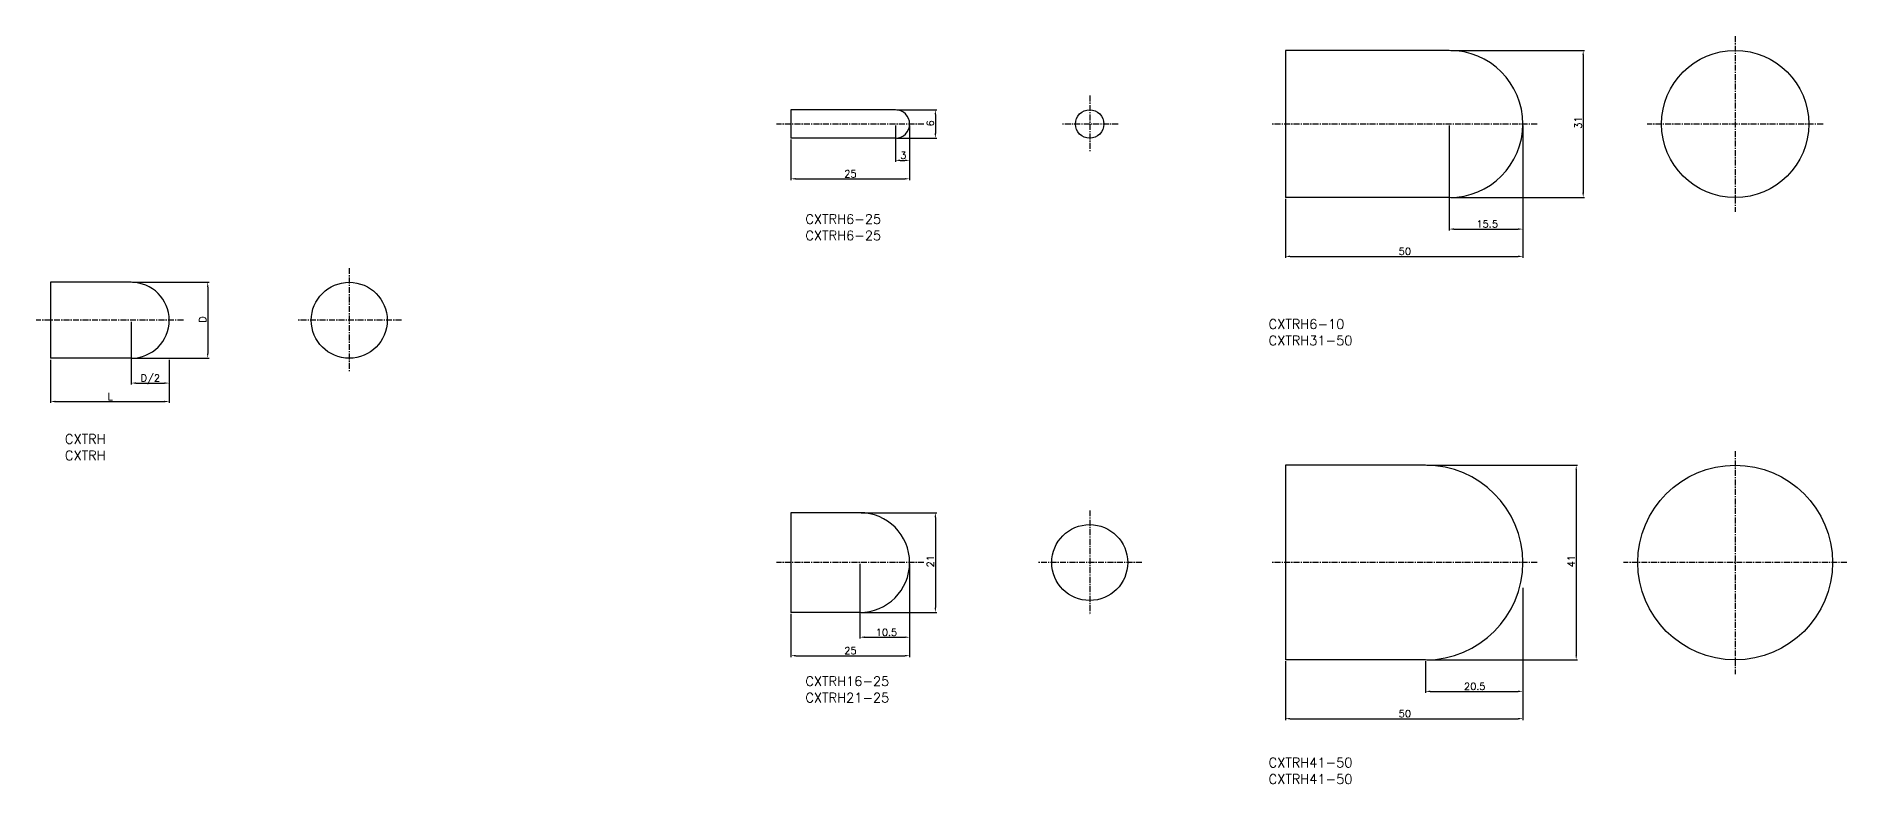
# Model space of a CAD drawing. Extents: x 90 to 471, y 11 to 169.
import ezdxf

# ---------------------------------------------------------------- set-up
doc = ezdxf.new("R2010")
doc.units = 0
doc.linetypes.add('CENTER', pattern=[2, 1.25, -0.25, 0.25, -0.25])
doc.layers.get('0').update_dxf_attribs({"linetype": 'CONTINUOUS'})
doc.layers.get('DEFPOINTS').update_dxf_attribs({"linetype": 'CONTINUOUS'})
doc.layers.add('CENTER', color=1, linetype='CENTER')
doc.layers.add('DIM', color=4, linetype='CONTINUOUS')
doc.styles.get("Standard").update_dxf_attribs({"font": 'txt.shx'})
doc.dimstyles.get("Standard").update_dxf_attribs({"dimtxt": 2.5, "dimasz": 2.5, "dimexe": 1.25, "dimexo": 0.625, "dimtad": 1, "dimcen": 2.5, "dimazin": 3, "dimtfac": 1, "dimtmove": 0, "dimatfit": 3})

# ---------------------------------------------------------------- blocks, each defined once
blk = doc.blocks.new('*U3')
at = {"color": 0, "linetype": 'CONTINUOUS'}
blk.add_text('6', height=1.5, rotation=90, dxfattribs=at).set_placement((278.72, 149.68))
blk = doc.blocks.new('*D2')
at = {"color": 0, "linetype": 'CONTINUOUS'}
for p, q in [((270.91, 153.18), (279.32, 153.18)), ((279.02, 152.18), (279.02, 148.18)), ((270.91, 147.18), (279.32, 147.18))]:
    blk.add_line(p, q, dxfattribs=at)
for points in [[(278.85, 152.18), (279.19, 152.18), (279.02, 153.18)], [(278.85, 148.18), (279.19, 148.18), (279.02, 147.18)]]:
    blk.add_solid(points, dxfattribs=at)
at = {"layer": 'DEFPOINTS', "color": 0, "linetype": 'CONTINUOUS'}
for p in [(270.61, 153.18), (270.61, 147.18), (279.02, 147.18)]:
    blk.add_point(p, dxfattribs=at)
at = {"color": 7, "linetype": 'CONTINUOUS'}
blk.add_blockref('*U3', (0, 0), dxfattribs=at)
blk = doc.blocks.new('*U5')
at = {"color": 0, "linetype": 'CONTINUOUS'}
blk.add_text('25', height=1.5, dxfattribs=at).set_placement((259.86, 138.93))
blk = doc.blocks.new('*D4')
at = {"color": 0, "linetype": 'CONTINUOUS'}
for p, q in [((273.61, 149.88), (273.61, 138.33)), ((248.61, 146.88), (248.61, 138.33)), ((249.61, 138.63), (272.61, 138.63))]:
    blk.add_line(p, q, dxfattribs=at)
for points in [[(249.61, 138.8), (249.61, 138.47), (248.61, 138.63)], [(272.61, 138.8), (272.61, 138.47), (273.61, 138.63)]]:
    blk.add_solid(points, dxfattribs=at)
at = {"layer": 'DEFPOINTS', "color": 0, "linetype": 'CONTINUOUS'}
for p in [(273.61, 150.18), (248.61, 147.18), (273.61, 138.63)]:
    blk.add_point(p, dxfattribs=at)
at = {"color": 7, "linetype": 'CONTINUOUS'}
blk.add_blockref('*U5', (0, 0), dxfattribs=at)
blk = doc.blocks.new('*U7')
at = {"color": 0, "linetype": 'CONTINUOUS'}
blk.add_text('3', height=1.5, dxfattribs=at).set_placement((271.61, 142.82))
blk = doc.blocks.new('*D6')
at = {"color": 0, "linetype": 'CONTINUOUS'}
for p, q in [((270.61, 149.88), (270.61, 142.22)), ((273.61, 149.88), (273.61, 142.22)), ((271.61, 142.52), (272.61, 142.52))]:
    blk.add_line(p, q, dxfattribs=at)
for points in [[(271.61, 142.69), (271.61, 142.35), (270.61, 142.52)], [(272.61, 142.69), (272.61, 142.35), (273.61, 142.52)]]:
    blk.add_solid(points, dxfattribs=at)
at = {"layer": 'DEFPOINTS', "color": 0, "linetype": 'CONTINUOUS'}
for p in [(270.61, 150.18), (273.61, 150.18), (273.61, 142.52)]:
    blk.add_point(p, dxfattribs=at)
at = {"color": 7, "linetype": 'CONTINUOUS'}
blk.add_blockref('*U7', (0, 0), dxfattribs=at)
blk = doc.blocks.new('*U13')
at = {"layer": 'DIM', "color": 0, "linetype": 'CONTINUOUS'}
blk.add_text('D/2', height=1.5, dxfattribs=at).set_placement((111.72, 95.9))
blk = doc.blocks.new('*D12')
at = {"layer": 'DEFPOINTS', "color": 0, "linetype": 'CONTINUOUS'}
for p in [(109.72, 108.83), (117.72, 100.83), (117.72, 95.6)]:
    blk.add_point(p, dxfattribs=at)
at = {"layer": 'DIM', "color": 0, "linetype": 'CONTINUOUS'}
for p, q in [((109.72, 108.53), (109.72, 95.3)), ((117.72, 100.53), (117.72, 95.3)), ((110.72, 95.6), (116.72, 95.6))]:
    blk.add_line(p, q, dxfattribs=at)
for points in [[(110.72, 95.77), (110.72, 95.44), (109.72, 95.6)], [(116.72, 95.77), (116.72, 95.44), (117.72, 95.6)]]:
    blk.add_solid(points, dxfattribs=at)
at = {"color": 7, "linetype": 'CONTINUOUS'}
blk.add_blockref('*U13', (0, 0), dxfattribs=at)
blk = doc.blocks.new('*U11')
at = {"layer": 'DIM', "color": 0, "linetype": 'CONTINUOUS'}
blk.add_text('L', height=1.5, dxfattribs=at).set_placement((104.72, 92.02))
blk = doc.blocks.new('*D10')
at = {"layer": 'DEFPOINTS', "color": 0, "linetype": 'CONTINUOUS'}
for p in [(92.72, 100.83), (117.72, 100.83), (117.72, 91.72)]:
    blk.add_point(p, dxfattribs=at)
at = {"layer": 'DIM', "color": 0, "linetype": 'CONTINUOUS'}
for p, q in [((92.72, 100.53), (92.72, 91.42)), ((117.72, 100.53), (117.72, 91.42)), ((93.72, 91.72), (116.72, 91.72))]:
    blk.add_line(p, q, dxfattribs=at)
for points in [[(93.72, 91.88), (93.72, 91.55), (92.72, 91.72)], [(116.72, 91.88), (116.72, 91.55), (117.72, 91.72)]]:
    blk.add_solid(points, dxfattribs=at)
at = {"color": 7, "linetype": 'CONTINUOUS'}
blk.add_blockref('*U11', (0, 0), dxfattribs=at)
blk = doc.blocks.new('*U9')
at = {"layer": 'DIM', "color": 0, "linetype": 'CONTINUOUS'}
blk.add_text('D', height=1.5, rotation=90, dxfattribs=at).set_placement((125.52, 108.33))
blk = doc.blocks.new('*D8')
at = {"layer": 'DEFPOINTS', "color": 0, "linetype": 'CONTINUOUS'}
for p in [(109.72, 116.83), (109.72, 100.83), (125.82, 100.83)]:
    blk.add_point(p, dxfattribs=at)
at = {"layer": 'DIM', "color": 0, "linetype": 'CONTINUOUS'}
for p, q in [((110.02, 116.83), (126.12, 116.83)), ((125.82, 115.83), (125.82, 101.83)), ((110.02, 100.83), (126.12, 100.83))]:
    blk.add_line(p, q, dxfattribs=at)
for points in [[(125.66, 115.83), (125.99, 115.83), (125.82, 116.83)], [(125.66, 101.83), (125.99, 101.83), (125.82, 100.83)]]:
    blk.add_solid(points, dxfattribs=at)
at = {"color": 7, "linetype": 'CONTINUOUS'}
blk.add_blockref('*U9', (0, 0), dxfattribs=at)
blk = doc.blocks.new('*U17')
at = {"color": 0, "linetype": 'CONTINUOUS'}
blk.add_text('25', height=1.5, dxfattribs=at).set_placement((259.86, 38.47))
blk = doc.blocks.new('*D16')
at = {"color": 0, "linetype": 'CONTINUOUS'}
for p, q in [((273.61, 57.49), (273.61, 37.87)), ((248.61, 46.99), (248.61, 37.87)), ((249.61, 38.17), (272.61, 38.17))]:
    blk.add_line(p, q, dxfattribs=at)
for points in [[(249.61, 38.34), (249.61, 38.01), (248.61, 38.17)], [(272.61, 38.34), (272.61, 38.01), (273.61, 38.17)]]:
    blk.add_solid(points, dxfattribs=at)
at = {"layer": 'DEFPOINTS', "color": 0, "linetype": 'CONTINUOUS'}
for p in [(273.61, 57.79), (248.61, 47.29), (273.61, 38.17)]:
    blk.add_point(p, dxfattribs=at)
at = {"color": 7, "linetype": 'CONTINUOUS'}
blk.add_blockref('*U17', (0, 0), dxfattribs=at)
blk = doc.blocks.new('*U15')
at = {"color": 0, "linetype": 'CONTINUOUS'}
blk.add_text('10.5', height=1.5, dxfattribs=at).set_placement((266.48, 42.36))
blk = doc.blocks.new('*D14')
at = {"color": 0, "linetype": 'CONTINUOUS'}
for p, q in [((263.11, 57.49), (263.11, 41.76)), ((273.61, 57.49), (273.61, 41.76)), ((264.11, 42.06), (272.61, 42.06))]:
    blk.add_line(p, q, dxfattribs=at)
for points in [[(264.11, 42.23), (264.11, 41.9), (263.11, 42.06)], [(272.61, 42.23), (272.61, 41.9), (273.61, 42.06)]]:
    blk.add_solid(points, dxfattribs=at)
at = {"layer": 'DEFPOINTS', "color": 0, "linetype": 'CONTINUOUS'}
for p in [(263.11, 57.79), (273.61, 57.79), (273.61, 42.06)]:
    blk.add_point(p, dxfattribs=at)
at = {"color": 7, "linetype": 'CONTINUOUS'}
blk.add_blockref('*U15', (0, 0), dxfattribs=at)
blk = doc.blocks.new('*U19')
at = {"color": 0, "linetype": 'CONTINUOUS'}
blk.add_text('21', height=1.5, rotation=90, dxfattribs=at).set_placement((278.72, 56.79))
blk = doc.blocks.new('*D18')
at = {"color": 0, "linetype": 'CONTINUOUS'}
for p, q in [((263.41, 68.29), (279.32, 68.29)), ((279.02, 67.29), (279.02, 48.29)), ((263.41, 47.29), (279.32, 47.29))]:
    blk.add_line(p, q, dxfattribs=at)
for points in [[(278.85, 67.29), (279.19, 67.29), (279.02, 68.29)], [(278.85, 48.29), (279.19, 48.29), (279.02, 47.29)]]:
    blk.add_solid(points, dxfattribs=at)
at = {"layer": 'DEFPOINTS', "color": 0, "linetype": 'CONTINUOUS'}
for p in [(263.11, 68.29), (263.11, 47.29), (279.02, 47.29)]:
    blk.add_point(p, dxfattribs=at)
at = {"color": 7, "linetype": 'CONTINUOUS'}
blk.add_blockref('*U19', (0, 0), dxfattribs=at)
blk = doc.blocks.new('*U21')
at = {"color": 0, "linetype": 'CONTINUOUS'}
blk.add_text('50', height=1.5, dxfattribs=at).set_placement((376.58, 122.59))
blk = doc.blocks.new('*D20')
at = {"color": 0, "linetype": 'CONTINUOUS'}
for p, q in [((402.71, 149.88), (402.71, 121.99)), ((352.71, 134.38), (352.71, 121.99)), ((353.71, 122.29), (401.71, 122.29))]:
    blk.add_line(p, q, dxfattribs=at)
for points in [[(353.71, 122.46), (353.71, 122.12), (352.71, 122.29)], [(401.71, 122.46), (401.71, 122.12), (402.71, 122.29)]]:
    blk.add_solid(points, dxfattribs=at)
at = {"layer": 'DEFPOINTS', "color": 0, "linetype": 'CONTINUOUS'}
for p in [(402.71, 150.18), (352.71, 134.68), (402.71, 122.29)]:
    blk.add_point(p, dxfattribs=at)
at = {"color": 7, "linetype": 'CONTINUOUS'}
blk.add_blockref('*U21', (0, 0), dxfattribs=at)
blk = doc.blocks.new('*U23')
at = {"color": 0, "linetype": 'CONTINUOUS'}
blk.add_text('15.5', height=1.5, dxfattribs=at).set_placement((392.96, 128.34))
blk = doc.blocks.new('*D22')
at = {"color": 0, "linetype": 'CONTINUOUS'}
for p, q in [((387.21, 149.88), (387.21, 127.74)), ((402.71, 149.88), (402.71, 127.74)), ((388.21, 128.04), (401.71, 128.04))]:
    blk.add_line(p, q, dxfattribs=at)
for points in [[(388.21, 128.21), (388.21, 127.88), (387.21, 128.04)], [(401.71, 128.21), (401.71, 127.88), (402.71, 128.04)]]:
    blk.add_solid(points, dxfattribs=at)
at = {"layer": 'DEFPOINTS', "color": 0, "linetype": 'CONTINUOUS'}
for p in [(387.21, 150.18), (402.71, 150.18), (402.71, 128.04)]:
    blk.add_point(p, dxfattribs=at)
at = {"color": 7, "linetype": 'CONTINUOUS'}
blk.add_blockref('*U23', (0, 0), dxfattribs=at)
blk = doc.blocks.new('*U25')
at = {"color": 0, "linetype": 'CONTINUOUS'}
blk.add_text('31', height=1.5, rotation=90, dxfattribs=at).set_placement((415.11, 149.18))
blk = doc.blocks.new('*D24')
at = {"color": 0, "linetype": 'CONTINUOUS'}
for p, q in [((387.51, 165.68), (415.71, 165.68)), ((415.41, 164.68), (415.41, 135.68)), ((387.51, 134.68), (415.71, 134.68))]:
    blk.add_line(p, q, dxfattribs=at)
for points in [[(415.24, 164.68), (415.57, 164.68), (415.41, 165.68)], [(415.24, 135.68), (415.57, 135.68), (415.41, 134.68)]]:
    blk.add_solid(points, dxfattribs=at)
at = {"layer": 'DEFPOINTS', "color": 0, "linetype": 'CONTINUOUS'}
for p in [(387.21, 165.68), (387.21, 134.68), (415.41, 134.68)]:
    blk.add_point(p, dxfattribs=at)
at = {"color": 7, "linetype": 'CONTINUOUS'}
blk.add_blockref('*U25', (0, 0), dxfattribs=at)
blk = doc.blocks.new('*U29')
at = {"color": 0, "linetype": 'CONTINUOUS'}
blk.add_text('20.5', height=1.5, dxfattribs=at).set_placement((390.33, 30.96))
blk = doc.blocks.new('*D28')
at = {"color": 0, "linetype": 'CONTINUOUS'}
for p, q in [((402.71, 52.49), (402.71, 30.36)), ((382.21, 36.99), (382.21, 30.36)), ((383.21, 30.66), (401.71, 30.66))]:
    blk.add_line(p, q, dxfattribs=at)
for points in [[(383.21, 30.82), (383.21, 30.49), (382.21, 30.66)], [(401.71, 30.82), (401.71, 30.49), (402.71, 30.66)]]:
    blk.add_solid(points, dxfattribs=at)
at = {"layer": 'DEFPOINTS', "color": 0, "linetype": 'CONTINUOUS'}
for p in [(402.71, 52.79), (382.21, 37.29), (402.71, 30.66)]:
    blk.add_point(p, dxfattribs=at)
at = {"color": 7, "linetype": 'CONTINUOUS'}
blk.add_blockref('*U29', (0, 0), dxfattribs=at)
blk = doc.blocks.new('*U27')
at = {"color": 0, "linetype": 'CONTINUOUS'}
blk.add_text('50', height=1.5, dxfattribs=at).set_placement((376.58, 25.2))
blk = doc.blocks.new('*D26')
at = {"color": 0, "linetype": 'CONTINUOUS'}
for p, q in [((402.71, 52.49), (402.71, 24.6)), ((352.71, 36.99), (352.71, 24.6)), ((353.71, 24.9), (401.71, 24.9))]:
    blk.add_line(p, q, dxfattribs=at)
for points in [[(353.71, 25.07), (353.71, 24.74), (352.71, 24.9)], [(401.71, 25.07), (401.71, 24.74), (402.71, 24.9)]]:
    blk.add_solid(points, dxfattribs=at)
at = {"layer": 'DEFPOINTS', "color": 0, "linetype": 'CONTINUOUS'}
for p in [(402.71, 52.79), (352.71, 37.29), (402.71, 24.9)]:
    blk.add_point(p, dxfattribs=at)
at = {"color": 7, "linetype": 'CONTINUOUS'}
blk.add_blockref('*U27', (0, 0), dxfattribs=at)
blk = doc.blocks.new('*U31')
at = {"color": 0, "linetype": 'CONTINUOUS'}
blk.add_text('41', height=1.5, rotation=90, dxfattribs=at).set_placement((413.64, 56.79))
blk = doc.blocks.new('*D30')
at = {"color": 0, "linetype": 'CONTINUOUS'}
for p, q in [((382.51, 78.29), (414.24, 78.29)), ((413.94, 77.29), (413.94, 38.29)), ((382.51, 37.29), (414.24, 37.29))]:
    blk.add_line(p, q, dxfattribs=at)
for points in [[(413.78, 77.29), (414.11, 77.29), (413.94, 78.29)], [(413.78, 38.29), (414.11, 38.29), (413.94, 37.29)]]:
    blk.add_solid(points, dxfattribs=at)
at = {"layer": 'DEFPOINTS', "color": 0, "linetype": 'CONTINUOUS'}
for p in [(382.21, 78.29), (382.21, 37.29), (413.94, 37.29)]:
    blk.add_point(p, dxfattribs=at)
at = {"color": 7, "linetype": 'CONTINUOUS'}
blk.add_blockref('*U31', (0, 0), dxfattribs=at)

msp = doc.modelspace()

# ---------------------------------------------------------------- linework, layer by layer
at = {"color": 7, "linetype": 'CONTINUOUS'}
for p, q in [((352.705, 165.678), (352.705, 134.678)), ((387.205, 165.678), (352.705, 165.678)), ((270.607, 153.178), (248.607, 153.178)), ((248.607, 153.178), (248.607, 147.178)), ((270.607, 147.178), (248.607, 147.178)), ((387.205, 134.678), (352.705, 134.678)), ((92.718, 116.831), (92.718, 100.831)), ((109.718, 116.831), (92.718, 116.831)), ((109.718, 100.831), (92.718, 100.831)), ((382.205, 78.29), (352.705, 78.29)), ((352.705, 78.29), (352.705, 37.29)), ((263.107, 68.29), (248.607, 68.29)), ((248.607, 68.29), (248.607, 47.29)), ((263.107, 47.29), (248.607, 47.29)), ((382.205, 37.29), (352.705, 37.29))]:
    msp.add_line(p, q, dxfattribs=at)
for centre, radius in [((447.406, 150.178), 15.5), ((311.511, 150.178), 3), ((155.622, 108.831), 8), ((447.406, 57.79), 20.5), ((311.511, 57.79), 8)]:
    msp.add_circle(centre, radius, dxfattribs=at)
for centre, radius in [((387.205, 150.178), 15.5), ((270.607, 150.178), 3), ((109.718, 108.831), 8), ((382.205, 57.79), 20.5), ((263.107, 57.79), 10.5)]:
    msp.add_arc(centre, radius, 270, 90, dxfattribs=at)
at = {"layer": 'CENTER', "color": 1, "linetype": 'CENTER'}
for p, q in [((447.406, 168.678), (447.406, 131.678)), ((311.511, 156.178), (311.511, 144.178)), ((276.607, 150.178), (245.607, 150.178)), ((317.511, 150.178), (305.511, 150.178)), ((405.705, 150.178), (349.705, 150.178)), ((465.906, 150.178), (428.906, 150.178)), ((155.622, 119.831), (155.622, 97.831)), ((120.718, 108.831), (89.718, 108.831)), ((166.622, 108.831), (144.622, 108.831)), ((447.406, 81.29), (447.406, 34.29)), ((311.511, 68.79), (311.511, 46.79)), ((276.607, 57.79), (245.607, 57.79)), ((322.511, 57.79), (300.511, 57.79)), ((405.705, 57.79), (349.705, 57.79)), ((470.906, 57.79), (423.906, 57.79))]:
    msp.add_line(p, q, dxfattribs=at)

# ---------------------------------------------------------------- texts
for s, p in [('CXTRH6-25', (251.655, 129.148)), ('CXTRH6-25', (251.655, 125.68)), ('CXTRH6-10', (349.173, 107.033)), ('CXTRH31-50', (349.173, 103.566)), ('CXTRH', (95.766, 82.826)), ('CXTRH', (95.766, 79.358)), ('CXTRH16-25', (251.655, 31.786)), ('CXTRH21-25', (251.655, 28.318)), ('CXTRH41-50', (349.173, 14.646)), ('CXTRH41-50', (349.173, 11.178))]:
    msp.add_text(s, height=2).set_placement(p)

# ---------------------------------------------------------------- dimensions: what is measured, and where the dimension line sits
at = {"color": 7, "linetype": 'CONTINUOUS'}
for base, p1, p2, picture, middle in [((415.407, 134.678), (387.205, 165.678), (387.205, 134.678), '*D24', (414.357, 150.178)), ((279.018, 147.178), (270.607, 153.178), (270.607, 147.178), '*D2', (277.968, 150.178)), ((413.943, 37.29), (382.205, 78.29), (382.205, 37.29), '*D30', (412.893, 57.79)), ((279.018, 47.29), (263.107, 68.29), (263.107, 47.29), '*D18', (277.968, 57.79))]:
    dim = msp.add_linear_dim(base=base, p1=p1, p2=p2, angle=90, dimstyle='Standard', dxfattribs=at)
    dim.commit()
    dim.dimension.update_dxf_attribs({"geometry": picture, "text_midpoint": middle})
for base, p1, p2, picture, middle in [((273.607, 138.632), (248.607, 147.178), (273.607, 150.178), '*D4', (261.107, 139.682)), ((273.607, 142.521), (270.607, 150.178), (273.607, 150.178), '*D6', (272.107, 143.571)), ((402.705, 122.289), (352.705, 134.678), (402.705, 150.178), '*D20', (377.705, 123.339)), ((402.705, 128.043), (387.205, 150.178), (402.705, 150.178), '*D22', (394.955, 129.093)), ((273.607, 38.175), (248.607, 47.29), (273.607, 57.79), '*D16', (261.107, 39.225)), ((273.607, 42.063), (263.107, 57.79), (273.607, 57.79), '*D14', (268.357, 43.113)), ((402.705, 24.902), (352.705, 37.29), (402.705, 52.79), '*D26', (377.705, 25.952)), ((402.705, 30.655), (382.205, 37.29), (402.705, 52.79), '*D28', (392.455, 31.705))]:
    dim = msp.add_linear_dim(base=base, p1=p1, p2=p2, dimstyle='Standard', dxfattribs=at)
    dim.commit()
    dim.dimension.update_dxf_attribs({"geometry": picture, "text_midpoint": middle})
at = {"layer": 'DIM', "color": 4, "linetype": 'CONTINUOUS'}
dim = msp.add_linear_dim(base=(125.823, 100.831), p1=(109.718, 116.831), p2=(109.718, 100.831), angle=90, text='D', dimstyle='Standard', dxfattribs=at)
dim.commit()
dim.dimension.update_dxf_attribs({"geometry": '*D8', "text_midpoint": (124.773, 108.831)})
for base, p1, text, picture, middle in [((117.718, 95.603), (109.718, 108.831), 'D/2', '*D12', (113.718, 96.653)), ((117.718, 91.715), (92.718, 100.831), 'L', '*D10', (105.218, 92.765))]:
    dim = msp.add_linear_dim(base=base, p1=p1, p2=(117.718, 100.831), text=text, dimstyle='Standard', dxfattribs=at)
    dim.commit()
    dim.dimension.update_dxf_attribs({"geometry": picture, "text_midpoint": middle})

doc.saveas('drawing.dxf')
